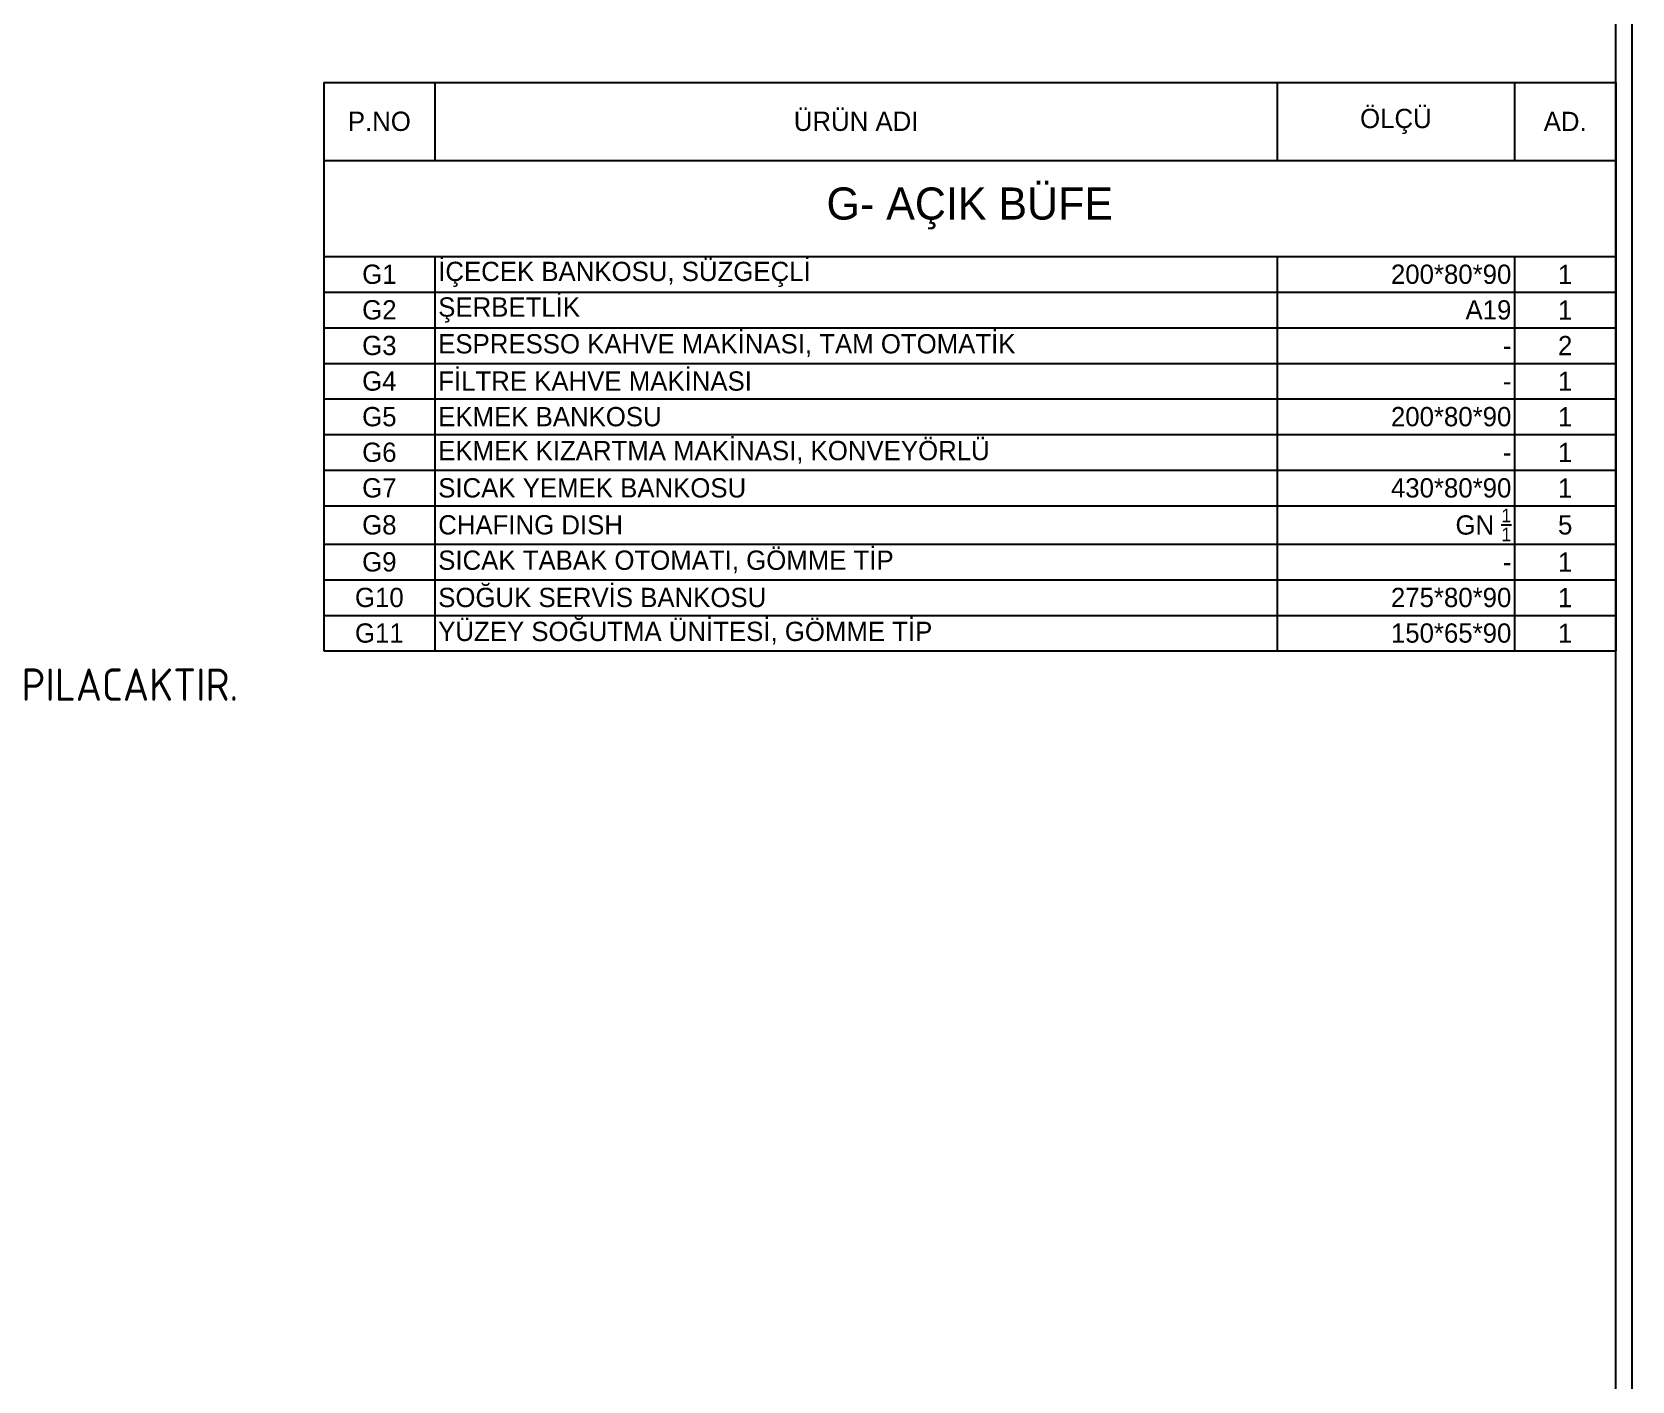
# Model space of a CAD drawing. Header units: millimetres. Extents: x 8884 to 18446, y 10737 to 16556.
# Drawn here: x 12183 to 13171, y 14271 to 15104 of the extents above; entities that cross this region are included whole.
import ezdxf

# ---------------------------------------------------------------- set-up
doc = ezdxf.new("R2010")
doc.units = ezdxf.units.MM
doc.layers.add('TEXT-GNRL (3RDF)', color=125, linetype='Continuous', lineweight=15)
doc.styles.add('ARIALTUR', font='isocpeur.ttf', dxfattribs={"width": 0.9, "height": 15})
doc.styles.add('SKTÜRK', font='GOTHIC.TTF', dxfattribs={"height": 11})

# ---------------------------------------------------------------- blocks, each defined once
blk = doc.blocks.new('*T135')
at = {"color": 0, "linetype": 'ByBlock', "lineweight": -2, "transparency": 16777216}
for p, q in [((0, 0), (798.56, 0)), ((0, 0), (0, -351.34)), ((68.76, 0), (68.76, -48.15)), ((589.29, 0), (589.29, -48.15)), ((735.97, 0), (735.97, -48.15)), ((798.56, 0), (798.56, -351.34)), ((0, -48.15), (798.56, -48.15)), ((0, -107.59), (798.56, -107.59)), ((68.76, -107.59), (68.76, -351.34)), ((589.29, -107.59), (589.29, -351.34)), ((735.97, -107.59), (735.97, -351.34)), ((0, -129.6), (798.56, -129.6)), ((0, -151.6), (798.56, -151.6)), ((0, -173.6), (798.56, -173.6)), ((0, -195.6), (798.56, -195.6)), ((0, -217.6), (798.56, -217.6)), ((0, -239.61), (798.56, -239.61)), ((0, -261.61), (798.56, -261.61)), ((0, -285.34), (798.56, -285.34)), ((0, -307.34), (798.56, -307.34)), ((0, -329.34), (798.56, -329.34)), ((0, -351.34), (798.56, -351.34))]:
    blk.add_line(p, q, dxfattribs=at)
at = {"color": 0, "transparency": 16777216, "style": 'SKTÜRK'}
for s, insert, char_height, width, attachment_point in [('P.NO', (34.38, -24.07), 11.914, 38.9772, 5), ('ÜRÜN ADI', (329.03, -24.07), 11.914, 490.7392, 5), ('ÖLÇÜ', (662.63, -24.07), 11.914, 116.8967, 5), ('AD.', (767.26, -24.07), 11.914, 32.7984, 5), ('G- AÇIK BÜFE', (399.28, -77.87), 19.8573, 768.7696, 5), ('İÇECEK BANKOSU, SÜZGEÇLİ', (70.75, -118.59), 11.9144, 516.5538, 4), ('G1', (34.38, -118.59), 11.914, 64.7917, 5), ('200*80*90', (733.99, -118.59), 11.914, 142.7112, 6), ('1', (767.26, -118.59), 11.91, 58.613, 5), ('G2', (34.38, -140.6), 11.914, 64.7917, 5), ('ŞERBETLİK', (70.75, -140.6), 11.914, 516.5538, 4), ('A19', (733.99, -140.6), 11.914, 142.7112, 6), ('1', (767.26, -140.6), 11.91, 58.613, 5), ('G3', (34.38, -162.6), 11.914, 64.7917, 5), ('ESPRESSO KAHVE MAKİNASI, TAM OTOMATİK', (70.75, -162.6), 11.9144, 516.5538, 4), ('2', (767.26, -162.6), 11.91, 58.613, 5), ('-', (733.99, -162.6), 11.91, 142.7112, 6), ('FİLTRE KAHVE MAKİNASI ', (70.75, -184.6), 11.9144, 516.5538, 4), ('G4', (34.38, -184.6), 11.914, 64.7917, 5), ('-', (733.99, -184.6), 11.91, 142.7112, 6), ('1', (767.26, -184.6), 11.91, 58.613, 5), ('G5', (34.38, -206.6), 11.914, 64.7917, 5), ('EKMEK BANKOSU', (70.75, -206.6), 11.9144, 516.5538, 4), ('200*80*90', (733.99, -206.6), 11.914, 142.7112, 6), ('1', (767.26, -206.6), 11.91, 58.613, 5), ('G6', (34.38, -228.6), 11.914, 64.7917, 5), ('EKMEK KIZARTMA MAKİNASI, KONVEYÖRLÜ', (70.75, -228.6), 11.9144, 516.5538, 4), ('1', (767.26, -228.6), 11.91, 58.613, 5), ('-', (733.99, -228.6), 11.91, 142.7112, 6), ('G7', (34.38, -250.61), 11.914, 64.7917, 5), ('SICAK YEMEK BANKOSU ', (70.75, -250.61), 11.9144, 516.5538, 4), ('430*80*90', (733.99, -250.61), 11.914, 142.7112, 6), ('1', (767.26, -250.61), 11.91, 58.613, 5), ('\\A1;GN {\\H0.7x;\\S1/1;}', (733.99, -273.47), 11.9144, 142.7112, 6), ('G8', (34.38, -273.47), 11.914, 64.7917, 5), ('CHAFING DISH', (70.75, -273.47), 11.9144, 516.5538, 4), ('5', (767.26, -273.47), 11.91, 58.613, 5), ('SICAK TABAK OTOMATI, GÖMME TİP', (70.75, -296.34), 11.9144, 516.5538, 4), ('G9', (34.38, -296.34), 11.914, 64.7917, 5), ('1', (767.26, -296.34), 11.91, 58.613, 5), ('-', (733.99, -296.34), 11.91, 142.7112, 6), ('G10', (34.38, -318.34), 11.914, 64.7917, 5), ('SOĞUK SERVİS BANKOSU ', (70.75, -318.34), 11.9144, 516.5538, 4), ('275*80*90', (733.99, -318.34), 11.914, 142.7112, 6), ('1', (767.26, -318.34), 11.91, 58.613, 5), ('G11', (34.38, -340.34), 11.914, 64.7917, 5), ('YÜZEY SOĞUTMA ÜNİTESİ, GÖMME TİP ', (70.75, -340.34), 11.9144, 516.5538, 4), ('150*65*90', (733.99, -340.34), 11.914, 142.7112, 6), ('1', (767.26, -340.34), 11.91, 58.613, 5)]:
    blk.add_mtext(s, dxfattribs=dict(at, insert=insert, char_height=char_height, width=width, attachment_point=attachment_point))

msp = doc.modelspace()

# ---------------------------------------------------------------- linework, layer by layer
for points in [[(9056.36, 13437.06), (13171.36, 13437.06), (13171.36, 16377.06), (9056.36, 16377.06)], [(9066.36, 13447.06), (13161.36, 13447.06), (13161.36, 16367.06), (9066.36, 16367.06)]]:
    msp.add_lwpolyline(points, close=True)

# ---------------------------------------------------------------- block references
msp.add_blockref('*T135', (12362.8, 15073.26))

# ---------------------------------------------------------------- texts
at = {"layer": 'TEXT-GNRL (3RDF)', "insert": (11877.53, 14711.11), "char_height": 20, "attachment_point": 1, "style": 'ARIALTUR'}
msp.add_mtext_dynamic_manual_height_columns('ARA YALANCI DÖŞEME YAPILACAKTIR.', width=572.1904, gutter_width=75, heights=[92], dxfattribs=at)

doc.saveas('drawing.dxf')
